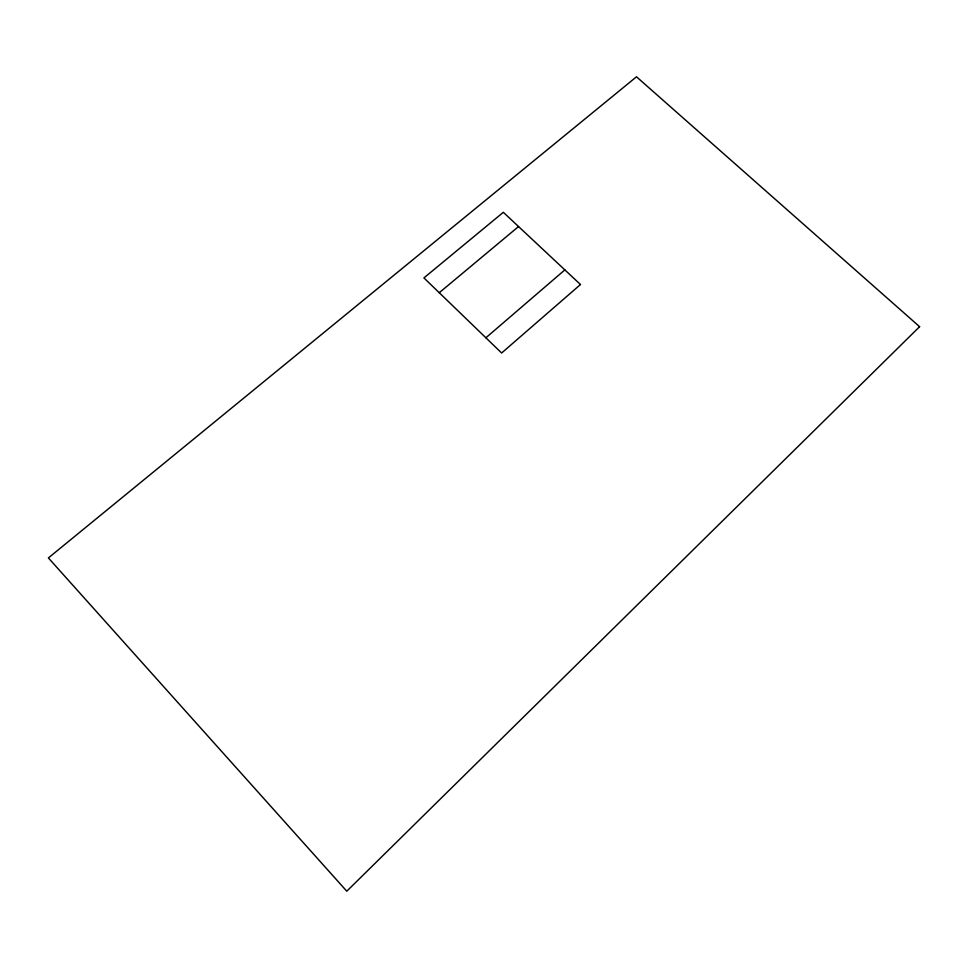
<?xml version="1.0" encoding="UTF-8"?>
<svg xmlns="http://www.w3.org/2000/svg" width="968" height="968" viewBox="0 0 968 968"><rect width="100%" height="100%" fill="white"/><g stroke="black" fill="none" stroke-linecap="round" stroke-linejoin="round"><path stroke-width="1.45" d="M485.888 337.784L564.84 269.903M439.254 292.723L518.545 226.56M919.6 326.7L346.786 891.201L48.4 557.931L636.496 76.799L919.6 326.7M580.473 284.531L501.63 353.005L423.923 277.901L503.324 212.307L580.473 284.531"/></g></svg>
